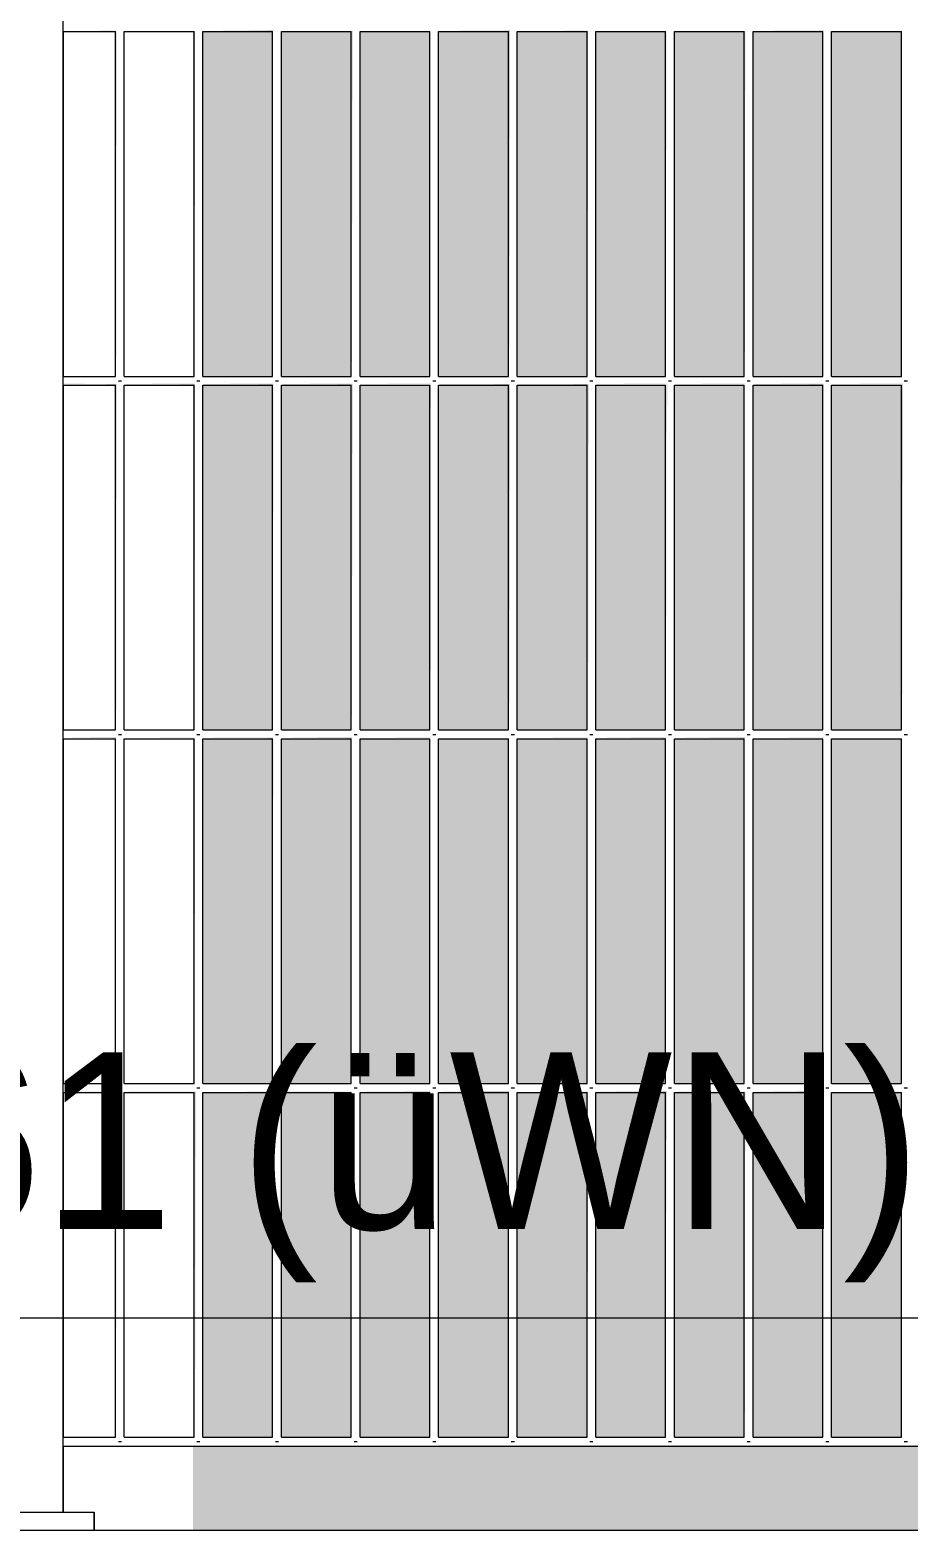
# Model space of a CAD drawing. Header units: metres. Extents: x -14 to 130, y -38 to 4.
# Drawn here: x 106.302 to 106.799, y -31.844 to -30.995 of the extents above; entities that cross this region are included whole.
import ezdxf

# ---------------------------------------------------------------- set-up
doc = ezdxf.new("R2010")
doc.units = ezdxf.units.M
doc.header["$MEASUREMENT"] = 0
for name, color, linetype in [('A-Ost_Ansicht Ost PP_2_140 Geländer transparent', 7, 'Continuous'), ('A-Ost_Ansicht Ost PP_2_717 Außen Ausstattung', 7, 'Continuous'), ('A-Ost_Ansicht Ost PP_2_725 Nachbarbebauung', 7, 'Continuous'), ('A-Ost_Ansicht Ost PP_2_910 Allgemein Bemaßung.x', 7, 'Continuous')]:
    doc.layers.add(name, color=color, linetype=linetype)
doc.styles.add('ERSTELLTER_STIL_5', font='')
doc.styles.get('ERSTELLTER_STIL_5').set_extended_font_data('Eurostile')

msp = doc.modelspace()

# ---------------------------------------------------------------- hatches: boundary and pattern name
at = {"layer": 'A-Ost_Ansicht Ost PP_2_140 Geländer transparent', "linetype": 'Continuous', "lineweight": 0, "true_color": 0x000000}
for points in [[(106.39444, -30.99623), (106.39444, -31.19123), (106.39498, -31.19123), (106.39498, -30.99623)], [(106.39998, -31.19123), (106.43944, -31.19123), (106.43944, -30.99623), (106.39998, -30.99623)], [(106.48391, -30.99623), (106.44444, -30.99623), (106.44444, -31.19123), (106.48391, -31.19123)], [(106.52837, -30.99623), (106.48891, -30.99623), (106.48891, -31.19123), (106.52837, -31.19123)], [(106.57284, -30.99623), (106.53337, -30.99623), (106.53337, -31.19123), (106.57284, -31.19123)], [(106.6173, -30.99623), (106.57784, -30.99623), (106.57784, -31.19123), (106.6173, -31.19123)], [(106.6223, -31.19123), (106.66177, -31.19123), (106.66177, -30.99623), (106.6223, -30.99623)], [(106.66677, -31.19123), (106.70623, -31.19123), (106.70623, -30.99623), (106.66677, -30.99623)], [(106.71123, -30.99623), (106.71123, -31.19123), (106.75069, -31.19123), (106.75069, -30.99623)], [(106.75569, -30.99623), (106.75569, -31.19123), (106.79516, -31.19123), (106.79516, -30.99623)], [(106.39444, -31.19623), (106.39444, -31.39123), (106.39498, -31.39123), (106.39498, -31.19623)], [(106.39998, -31.39123), (106.43944, -31.39123), (106.43944, -31.19623), (106.39998, -31.19623)], [(106.44444, -31.19623), (106.44444, -31.39123), (106.48391, -31.39123), (106.48391, -31.19623)], [(106.48891, -31.19623), (106.48891, -31.39123), (106.52837, -31.39123), (106.52837, -31.19623)], [(106.53337, -31.39123), (106.57284, -31.39123), (106.57284, -31.19623), (106.53337, -31.19623)], [(106.57784, -31.39123), (106.6173, -31.39123), (106.6173, -31.19623), (106.57784, -31.19623)], [(106.66177, -31.19623), (106.6223, -31.19623), (106.6223, -31.39123), (106.66177, -31.39123)], [(106.70623, -31.19623), (106.66677, -31.19623), (106.66677, -31.39123), (106.70623, -31.39123)], [(106.75069, -31.19623), (106.71123, -31.19623), (106.71123, -31.39123), (106.75069, -31.39123)], [(106.79516, -31.19623), (106.75569, -31.19623), (106.75569, -31.39123), (106.79516, -31.39123)], [(106.39444, -31.39623), (106.39444, -31.59123), (106.39498, -31.59123), (106.39498, -31.39623)], [(106.39998, -31.59123), (106.43944, -31.59123), (106.43944, -31.39623), (106.39998, -31.39623)], [(106.44444, -31.59123), (106.48391, -31.59123), (106.48391, -31.39623), (106.44444, -31.39623)], [(106.48891, -31.39623), (106.48891, -31.59123), (106.52837, -31.59123), (106.52837, -31.39623)], [(106.53337, -31.39623), (106.53337, -31.59123), (106.57284, -31.59123), (106.57284, -31.39623)], [(106.6173, -31.39623), (106.57784, -31.39623), (106.57784, -31.59123), (106.6173, -31.59123)], [(106.6223, -31.59123), (106.66177, -31.59123), (106.66177, -31.39623), (106.6223, -31.39623)], [(106.66677, -31.59123), (106.70623, -31.59123), (106.70623, -31.39623), (106.66677, -31.39623)], [(106.71123, -31.39623), (106.71123, -31.59123), (106.75069, -31.59123), (106.75069, -31.39623)], [(106.79516, -31.39623), (106.75569, -31.39623), (106.75569, -31.59123), (106.79516, -31.59123)], [(106.39444, -31.59623), (106.39444, -31.79123), (106.39498, -31.79123), (106.39498, -31.59623)], [(106.39998, -31.59623), (106.39998, -31.79123), (106.43944, -31.79123), (106.43944, -31.59623)], [(106.44444, -31.79123), (106.48391, -31.79123), (106.48391, -31.59623), (106.44444, -31.59623)], [(106.48891, -31.79123), (106.52837, -31.79123), (106.52837, -31.59623), (106.48891, -31.59623)], [(106.53337, -31.59623), (106.53337, -31.79123), (106.57284, -31.79123), (106.57284, -31.59623)], [(106.57784, -31.79123), (106.6173, -31.79123), (106.6173, -31.59623), (106.57784, -31.59623)], [(106.6223, -31.59623), (106.6223, -31.79123), (106.66177, -31.79123), (106.66177, -31.59623)], [(106.70623, -31.59623), (106.66677, -31.59623), (106.66677, -31.79123), (106.70623, -31.79123)], [(106.71123, -31.79123), (106.75069, -31.79123), (106.75069, -31.59623), (106.71123, -31.59623)], [(106.75569, -31.59623), (106.75569, -31.79123), (106.79516, -31.79123), (106.79516, -31.59623)], [(107.18533, -31.79623), (106.39444, -31.79623), (106.39444, -31.84373), (107.16781, -31.84373), (107.16781, -31.83373), (107.18533, -31.83373)]]:
    msp.add_hatch(color=18, dxfattribs=at).paths.add_polyline_path(points)
at = {"layer": 'A-Ost_Ansicht Ost PP_2_717 Außen Ausstattung', "linetype": 'Continuous', "lineweight": 0, "true_color": 0x000000}
for points in [[(106.32105, -30.99534), (106.3511, -30.99564)], [(106.3511, -30.99564), (106.32105, -30.99564), (106.35085, -30.99589)], [(106.32105, -30.99589), (106.35067, -30.99608)], [(106.32105, -30.99608), (106.35055, -30.99619)], [(106.35055, -31.19127), (106.35067, -30.99608)], [(106.35085, -30.99589), (106.35067, -31.19138)], [(106.3511, -30.99564), (106.35085, -31.19156)], [(106.3511, -30.99564), (106.3511, -31.19181), (106.35141, -30.99534)], [(106.35462, -30.99534), (106.39556, -30.99564)], [(106.35493, -30.99564), (106.39531, -30.99589)], [(106.39531, -30.99589), (106.35518, -30.99589), (106.39513, -30.99608)], [(106.39513, -30.99608), (106.35536, -30.99608), (106.39502, -30.99619)], [(106.39502, -31.19127), (106.39513, -30.99608)], [(106.39513, -30.99608), (106.39513, -31.19138), (106.39531, -30.99589)], [(106.39531, -30.99589), (106.39531, -31.19156), (106.39556, -30.99564)], [(106.39587, -30.99534), (106.39556, -31.19181)], [(106.44034, -30.99534), (106.39909, -30.99534), (106.44003, -30.99564)], [(106.44003, -30.99564), (106.39939, -30.99564), (106.43978, -30.99589)], [(106.43978, -30.99589), (106.39964, -30.99589), (106.43959, -30.99608)], [(106.43959, -30.99608), (106.39983, -30.99608), (106.43948, -30.99619)], [(106.43959, -30.99608), (106.43948, -31.19127)], [(106.43959, -31.19138), (106.43978, -30.99589)], [(106.44003, -30.99564), (106.43978, -31.19156)], [(106.44003, -31.19181), (106.44034, -30.99534)], [(106.44355, -30.99534), (106.48449, -30.99564)], [(106.44386, -30.99564), (106.48424, -30.99589)], [(106.44411, -30.99589), (106.48406, -30.99608)], [(106.48406, -30.99608), (106.44429, -30.99608), (106.48395, -30.99619)], [(106.48406, -30.99608), (106.48395, -31.19127)], [(106.48406, -31.19138), (106.48424, -30.99589)], [(106.48424, -30.99589), (106.48424, -31.19156), (106.48449, -30.99564)], [(106.48449, -30.99564), (106.48449, -31.19181), (106.4848, -30.99534)], [(106.48801, -30.99534), (106.52896, -30.99564)], [(106.48832, -30.99564), (106.52871, -30.99589)], [(106.52871, -30.99589), (106.48857, -30.99589), (106.52852, -30.99608)], [(106.48876, -30.99608), (106.52841, -30.99619)], [(106.52852, -30.99608), (106.52841, -31.19127)], [(106.52852, -30.99608), (106.52852, -31.19138), (106.52871, -30.99589)], [(106.52871, -31.19156), (106.52896, -30.99564)], [(106.52926, -30.99534), (106.52896, -31.19181)], [(106.57373, -30.99534), (106.53248, -30.99534), (106.57342, -30.99564)], [(106.53279, -30.99564), (106.57317, -30.99589)], [(106.53304, -30.99589), (106.57299, -30.99608)], [(106.57299, -30.99608), (106.53322, -30.99608), (106.57288, -30.99619)], [(106.57288, -30.99619), (106.57288, -31.19127), (106.57299, -30.99608)], [(106.57299, -30.99608), (106.57299, -31.19138), (106.57317, -30.99589)], [(106.57317, -30.99589), (106.57317, -31.19156), (106.57342, -30.99564)], [(106.57342, -30.99564), (106.57342, -31.19181), (106.57373, -30.99534)], [(106.57694, -30.99534), (106.61789, -30.99564)], [(106.61789, -30.99564), (106.57725, -30.99564), (106.61764, -30.99589)], [(106.5775, -30.99589), (106.61745, -30.99608)], [(106.57769, -30.99608), (106.61734, -30.99619)], [(106.61745, -30.99608), (106.61734, -31.19127)], [(106.61745, -31.19138), (106.61764, -30.99589)], [(106.61764, -30.99589), (106.61764, -31.19156), (106.61789, -30.99564)], [(106.61819, -30.99534), (106.61789, -31.19181)], [(106.62141, -30.99534), (106.66235, -30.99564)], [(106.62172, -30.99564), (106.6621, -30.99589)], [(106.62197, -30.99589), (106.66192, -30.99608)], [(106.66192, -30.99608), (106.62215, -30.99608), (106.6618, -30.99619)], [(106.6618, -30.99619), (106.6618, -31.19127), (106.66192, -30.99608)], [(106.66192, -31.19138), (106.6621, -30.99589)], [(106.6621, -30.99589), (106.6621, -31.19156), (106.66235, -30.99564)], [(106.66235, -31.19181), (106.66266, -30.99534)], [(106.66587, -30.99534), (106.70681, -30.99564)], [(106.66618, -30.99564), (106.70656, -30.99589)], [(106.70656, -30.99589), (106.66643, -30.99589), (106.70638, -30.99608)], [(106.70638, -30.99608), (106.66661, -30.99608), (106.70627, -30.99619)], [(106.70638, -30.99608), (106.70627, -31.19127)], [(106.70638, -31.19138), (106.70656, -30.99589)], [(106.70656, -30.99589), (106.70656, -31.19156), (106.70681, -30.99564)], [(106.70712, -30.99534), (106.70681, -31.19181)], [(106.75159, -30.99534), (106.71034, -30.99534), (106.75128, -30.99564)], [(106.71064, -30.99564), (106.75103, -30.99589)], [(106.71089, -30.99589), (106.75084, -30.99608)], [(106.75084, -30.99608), (106.71108, -30.99608), (106.75073, -30.99619)], [(106.75073, -30.99619), (106.75073, -31.19127), (106.75084, -30.99608)], [(106.75084, -31.19138), (106.75103, -30.99589)], [(106.75103, -31.19156), (106.75128, -30.99564)], [(106.75128, -31.19181), (106.75159, -30.99534)], [(106.7548, -30.99534), (106.79574, -30.99564)], [(106.75511, -30.99564), (106.79549, -30.99589)], [(106.75536, -30.99589), (106.79531, -30.99608)], [(106.75554, -30.99608), (106.7952, -30.99619)], [(106.79531, -30.99608), (106.7952, -31.19127)], [(106.79531, -31.19138), (106.79549, -30.99589)], [(106.79549, -31.19156), (106.79574, -30.99564)], [(106.79605, -30.99534), (106.79574, -31.19181)], [(106.32106, -31.19564), (106.3511, -31.19564), (106.32106, -31.19534)], [(106.3511, -31.19564), (106.3511, -31.39181), (106.35141, -31.19534)], [(106.39587, -31.19534), (106.35462, -31.19534), (106.39556, -31.19564)], [(106.39556, -31.39181), (106.39587, -31.19534)], [(106.44034, -31.19534), (106.39909, -31.19534), (106.44003, -31.19564)], [(106.44034, -31.19534), (106.44003, -31.39181)], [(106.4848, -31.19534), (106.44355, -31.19534), (106.48449, -31.19564)], [(106.48449, -31.19564), (106.48449, -31.39181), (106.4848, -31.19534)], [(106.52926, -31.19534), (106.48801, -31.19534), (106.52896, -31.19564)], [(106.52926, -31.19534), (106.52896, -31.39181)], [(106.53248, -31.19534), (106.57342, -31.19564)], [(106.57342, -31.19564), (106.57342, -31.39181), (106.57373, -31.19534)], [(106.57694, -31.19534), (106.61789, -31.19564)], [(106.61789, -31.19564), (106.61789, -31.39181), (106.61819, -31.19534)], [(106.66266, -31.19534), (106.62141, -31.19534), (106.66235, -31.19564)], [(106.66235, -31.19564), (106.66235, -31.39181), (106.66266, -31.19534)], [(106.70712, -31.19534), (106.66587, -31.19534), (106.70681, -31.19564)], [(106.70712, -31.19534), (106.70681, -31.39181)], [(106.75159, -31.19534), (106.71034, -31.19534), (106.75128, -31.19564)], [(106.75128, -31.39181), (106.75159, -31.19534)], [(106.79605, -31.19534), (106.7548, -31.19534), (106.79574, -31.19564)], [(106.79574, -31.19564), (106.79574, -31.39181), (106.79605, -31.19534)], [(106.32105, -31.19589), (106.35067, -31.19608)], [(106.32105, -31.19608), (106.35055, -31.19619)], [(106.3511, -31.19564), (106.32106, -31.19564), (106.35085, -31.19589)], [(106.35055, -31.39127), (106.35067, -31.19608)], [(106.35067, -31.19608), (106.35067, -31.39138), (106.35085, -31.19589)], [(106.35085, -31.39156), (106.3511, -31.19564)], [(106.39556, -31.19564), (106.35493, -31.19564), (106.39531, -31.19589)], [(106.35518, -31.19589), (106.39513, -31.19608)], [(106.39513, -31.19608), (106.35536, -31.19608), (106.39502, -31.19619)], [(106.39513, -31.19608), (106.39502, -31.39127)], [(106.39531, -31.19589), (106.39513, -31.39138)], [(106.39531, -31.19589), (106.39531, -31.39156), (106.39556, -31.19564)], [(106.44003, -31.19564), (106.39939, -31.19564), (106.43978, -31.19589)], [(106.39964, -31.19589), (106.43959, -31.19608)], [(106.39983, -31.19608), (106.43948, -31.19619)], [(106.43948, -31.19619), (106.43948, -31.39127), (106.43959, -31.19608)], [(106.43959, -31.39138), (106.43978, -31.19589)], [(106.43978, -31.19589), (106.43978, -31.39156), (106.44003, -31.19564)], [(106.48449, -31.19564), (106.44386, -31.19564), (106.48424, -31.19589)], [(106.44411, -31.19589), (106.48406, -31.19608)], [(106.48406, -31.19608), (106.44429, -31.19608), (106.48395, -31.19619)], [(106.48395, -31.19619), (106.48395, -31.39127), (106.48406, -31.19608)], [(106.48406, -31.19608), (106.48406, -31.39138), (106.48424, -31.19589)], [(106.48424, -31.19589), (106.48424, -31.39156), (106.48449, -31.19564)], [(106.48832, -31.19564), (106.52871, -31.19589)], [(106.52871, -31.19589), (106.48857, -31.19589), (106.52852, -31.19608)], [(106.48876, -31.19608), (106.52841, -31.19619)], [(106.52852, -31.19608), (106.52841, -31.39127)], [(106.52871, -31.19589), (106.52852, -31.39138)], [(106.52871, -31.19589), (106.52871, -31.39156), (106.52896, -31.19564)], [(106.57342, -31.19564), (106.53279, -31.19564), (106.57317, -31.19589)], [(106.53304, -31.19589), (106.57299, -31.19608)], [(106.57299, -31.19608), (106.53322, -31.19608), (106.57288, -31.19619)], [(106.57299, -31.19608), (106.57288, -31.39127)], [(106.57299, -31.19608), (106.57299, -31.39138), (106.57317, -31.19589)], [(106.57317, -31.19589), (106.57317, -31.39156), (106.57342, -31.19564)], [(106.61789, -31.19564), (106.57725, -31.19564), (106.61764, -31.19589)], [(106.61764, -31.19589), (106.5775, -31.19589), (106.61745, -31.19608)], [(106.57769, -31.19608), (106.61734, -31.19619)], [(106.61734, -31.19619), (106.61734, -31.39127), (106.61745, -31.19608)], [(106.61764, -31.19589), (106.61745, -31.39138)], [(106.61764, -31.39156), (106.61789, -31.19564)], [(106.62172, -31.19564), (106.6621, -31.19589)], [(106.62197, -31.19589), (106.66192, -31.19608)], [(106.62215, -31.19608), (106.6618, -31.19619)], [(106.66192, -31.19608), (106.6618, -31.39127)], [(106.66192, -31.19608), (106.66192, -31.39138), (106.6621, -31.19589)], [(106.6621, -31.39156), (106.66235, -31.19564)], [(106.66618, -31.19564), (106.70656, -31.19589)], [(106.66643, -31.19589), (106.70638, -31.19608)], [(106.66661, -31.19608), (106.70627, -31.19619)], [(106.70627, -31.19619), (106.70627, -31.39127), (106.70638, -31.19608)], [(106.70638, -31.19608), (106.70638, -31.39138), (106.70656, -31.19589)], [(106.70681, -31.19564), (106.70656, -31.39156)], [(106.75128, -31.19564), (106.71064, -31.19564), (106.75103, -31.19589)], [(106.71089, -31.19589), (106.75084, -31.19608)], [(106.71108, -31.19608), (106.75073, -31.19619)], [(106.75084, -31.19608), (106.75073, -31.39127)], [(106.75084, -31.19608), (106.75084, -31.39138), (106.75103, -31.19589)], [(106.75103, -31.39156), (106.75128, -31.19564)], [(106.75511, -31.19564), (106.79549, -31.19589)], [(106.75536, -31.19589), (106.79531, -31.19608)], [(106.79531, -31.19608), (106.75554, -31.19608), (106.7952, -31.19619)], [(106.7952, -31.19619), (106.7952, -31.39127), (106.79531, -31.19608)], [(106.79549, -31.19589), (106.79531, -31.39138)], [(106.79549, -31.19589), (106.79549, -31.39156), (106.79574, -31.19564)], [(106.35141, -31.39534), (106.32105, -31.39534), (106.3511, -31.39564)], [(106.3511, -31.39564), (106.32105, -31.39564), (106.35085, -31.39589)], [(106.35085, -31.39589), (106.32105, -31.39589), (106.35067, -31.39608)], [(106.35067, -31.39608), (106.32105, -31.39608), (106.35055, -31.39619)], [(106.35055, -31.59127), (106.35067, -31.39608)], [(106.35067, -31.39608), (106.35067, -31.59138), (106.35085, -31.39589)], [(106.3511, -31.39564), (106.35085, -31.59156)], [(106.35141, -31.39534), (106.3511, -31.59181)], [(106.39587, -31.39534), (106.35462, -31.39534), (106.39556, -31.39564)], [(106.35493, -31.39564), (106.39531, -31.39589)], [(106.35518, -31.39589), (106.39513, -31.39608)], [(106.39513, -31.39608), (106.35536, -31.39608), (106.39502, -31.39619)], [(106.39502, -31.39619), (106.39502, -31.59127), (106.39513, -31.39608)], [(106.39531, -31.39589), (106.39513, -31.59138)], [(106.39531, -31.39589), (106.39531, -31.59156), (106.39556, -31.39564)], [(106.39556, -31.59181), (106.39587, -31.39534)], [(106.39909, -31.39534), (106.44003, -31.39564)], [(106.44003, -31.39564), (106.39939, -31.39564), (106.43978, -31.39589)], [(106.43978, -31.39589), (106.39964, -31.39589), (106.43959, -31.39608)], [(106.43959, -31.39608), (106.39983, -31.39608), (106.43948, -31.39619)], [(106.43948, -31.39619), (106.43948, -31.59127), (106.43959, -31.39608)], [(106.43959, -31.39608), (106.43959, -31.59138), (106.43978, -31.39589)], [(106.43978, -31.59156), (106.44003, -31.39564)], [(106.44003, -31.59181), (106.44034, -31.39534)], [(106.4848, -31.39534), (106.44355, -31.39534), (106.48449, -31.39564)], [(106.48449, -31.39564), (106.44386, -31.39564), (106.48424, -31.39589)], [(106.48424, -31.39589), (106.44411, -31.39589), (106.48406, -31.39608)], [(106.48406, -31.39608), (106.44429, -31.39608), (106.48395, -31.39619)], [(106.48395, -31.39619), (106.48395, -31.59127), (106.48406, -31.39608)], [(106.48424, -31.39589), (106.48406, -31.59138)], [(106.48424, -31.59156), (106.48449, -31.39564)], [(106.48449, -31.59181), (106.4848, -31.39534)], [(106.52926, -31.39534), (106.48801, -31.39534), (106.52896, -31.39564)], [(106.48832, -31.39564), (106.52871, -31.39589)], [(106.48857, -31.39589), (106.52852, -31.39608)], [(106.48876, -31.39608), (106.52841, -31.39619)], [(106.52841, -31.59127), (106.52852, -31.39608)], [(106.52871, -31.39589), (106.52852, -31.59138)], [(106.52871, -31.59156), (106.52896, -31.39564)], [(106.52896, -31.59181), (106.52926, -31.39534)], [(106.53248, -31.39534), (106.57342, -31.39564)], [(106.53279, -31.39564), (106.57317, -31.39589)], [(106.57317, -31.39589), (106.53304, -31.39589), (106.57299, -31.39608)], [(106.57299, -31.39608), (106.53322, -31.39608), (106.57288, -31.39619)], [(106.57288, -31.59127), (106.57299, -31.39608)], [(106.57317, -31.39589), (106.57299, -31.59138)], [(106.57317, -31.59156), (106.57342, -31.39564)], [(106.57342, -31.59181), (106.57373, -31.39534)], [(106.61819, -31.39534), (106.57694, -31.39534), (106.61789, -31.39564)], [(106.57725, -31.39564), (106.61764, -31.39589)], [(106.5775, -31.39589), (106.61745, -31.39608)], [(106.61745, -31.39608), (106.57769, -31.39608), (106.61734, -31.39619)], [(106.61734, -31.59127), (106.61745, -31.39608)], [(106.61764, -31.39589), (106.61745, -31.59138)], [(106.61764, -31.59156), (106.61789, -31.39564)], [(106.61789, -31.59181), (106.61819, -31.39534)], [(106.66266, -31.39534), (106.62141, -31.39534), (106.66235, -31.39564)], [(106.66235, -31.39564), (106.62172, -31.39564), (106.6621, -31.39589)], [(106.62197, -31.39589), (106.66192, -31.39608)], [(106.62215, -31.39608), (106.6618, -31.39619)], [(106.6618, -31.59127), (106.66192, -31.39608)], [(106.6621, -31.39589), (106.66192, -31.59138)], [(106.6621, -31.59156), (106.66235, -31.39564)], [(106.66235, -31.59181), (106.66266, -31.39534)], [(106.70712, -31.39534), (106.66587, -31.39534), (106.70681, -31.39564)], [(106.70681, -31.39564), (106.66618, -31.39564), (106.70656, -31.39589)], [(106.70656, -31.39589), (106.66643, -31.39589), (106.70638, -31.39608)], [(106.70638, -31.39608), (106.66661, -31.39608), (106.70627, -31.39619)], [(106.70627, -31.39619), (106.70627, -31.59127), (106.70638, -31.39608)], [(106.70656, -31.39589), (106.70638, -31.59138)], [(106.70656, -31.59156), (106.70681, -31.39564)], [(106.70681, -31.59181), (106.70712, -31.39534)], [(106.75159, -31.39534), (106.71034, -31.39534), (106.75128, -31.39564)], [(106.71064, -31.39564), (106.75103, -31.39589)], [(106.71089, -31.39589), (106.75084, -31.39608)], [(106.71108, -31.39608), (106.75073, -31.39619)], [(106.75073, -31.59127), (106.75084, -31.39608)], [(106.75103, -31.39589), (106.75084, -31.59138)], [(106.75103, -31.59156), (106.75128, -31.39564)], [(106.75128, -31.59181), (106.75159, -31.39534)], [(106.7548, -31.39534), (106.79574, -31.39564)], [(106.75511, -31.39564), (106.79549, -31.39589)], [(106.75536, -31.39589), (106.79531, -31.39608)], [(106.75554, -31.39608), (106.7952, -31.39619)], [(106.7952, -31.59127), (106.79531, -31.39608)], [(106.79549, -31.39589), (106.79531, -31.59138)], [(106.79549, -31.59156), (106.79574, -31.39564)], [(106.79574, -31.59181), (106.79605, -31.39534)], [(106.32105, -31.59534), (106.3511, -31.59564)], [(106.3511, -31.59564), (106.32105, -31.59564), (106.35085, -31.59589)], [(106.32105, -31.59589), (106.35067, -31.59608)], [(106.35067, -31.59608), (106.32105, -31.59608), (106.35055, -31.59619)], [(106.35055, -31.59619), (106.35055, -31.79127), (106.35067, -31.59608)], [(106.35085, -31.59589), (106.35067, -31.79138)], [(106.35085, -31.59589), (106.35085, -31.79156), (106.3511, -31.59564)], [(106.35141, -31.59534), (106.3511, -31.79181)], [(106.35462, -31.59534), (106.39556, -31.59564)], [(106.35493, -31.59564), (106.39531, -31.59589)], [(106.39531, -31.59589), (106.35518, -31.59589), (106.39513, -31.59608)], [(106.39513, -31.59608), (106.35536, -31.59608), (106.39502, -31.59619)], [(106.39502, -31.79127), (106.39513, -31.59608)], [(106.39513, -31.79138), (106.39531, -31.59589)], [(106.39531, -31.59589), (106.39531, -31.79156), (106.39556, -31.59564)], [(106.39556, -31.59564), (106.39556, -31.79181), (106.39587, -31.59534)], [(106.44034, -31.59534), (106.39909, -31.59534), (106.44003, -31.59564)], [(106.39939, -31.59564), (106.43978, -31.59589)], [(106.39964, -31.59589), (106.43959, -31.59608)], [(106.43959, -31.59608), (106.39983, -31.59608), (106.43948, -31.59619)], [(106.43948, -31.79127), (106.43959, -31.59608)], [(106.43959, -31.59608), (106.43959, -31.79138), (106.43978, -31.59589)], [(106.43978, -31.79156), (106.44003, -31.59564)], [(106.44034, -31.59534), (106.44003, -31.79181)], [(106.44355, -31.59534), (106.48449, -31.59564)], [(106.44386, -31.59564), (106.48424, -31.59589)], [(106.48424, -31.59589), (106.44411, -31.59589), (106.48406, -31.59608)], [(106.48406, -31.59608), (106.44429, -31.59608), (106.48395, -31.59619)], [(106.48406, -31.59608), (106.48395, -31.79127)], [(106.48406, -31.59608), (106.48406, -31.79138), (106.48424, -31.59589)], [(106.48424, -31.79156), (106.48449, -31.59564)], [(106.4848, -31.59534), (106.48449, -31.79181)], [(106.52926, -31.59534), (106.48801, -31.59534), (106.52896, -31.59564)], [(106.48832, -31.59564), (106.52871, -31.59589)], [(106.52871, -31.59589), (106.48857, -31.59589), (106.52852, -31.59608)], [(106.48876, -31.59608), (106.52841, -31.59619)], [(106.52841, -31.79127), (106.52852, -31.59608)], [(106.52852, -31.59608), (106.52852, -31.79138), (106.52871, -31.59589)], [(106.52871, -31.79156), (106.52896, -31.59564)], [(106.52926, -31.59534), (106.52896, -31.79181)], [(106.57373, -31.59534), (106.53248, -31.59534), (106.57342, -31.59564)], [(106.57342, -31.59564), (106.53279, -31.59564), (106.57317, -31.59589)], [(106.57317, -31.59589), (106.53304, -31.59589), (106.57299, -31.59608)], [(106.53322, -31.59608), (106.57288, -31.59619)], [(106.57299, -31.59608), (106.57288, -31.79127)], [(106.57299, -31.59608), (106.57299, -31.79138), (106.57317, -31.59589)], [(106.57317, -31.79156), (106.57342, -31.59564)], [(106.57342, -31.79181), (106.57373, -31.59534)], [(106.61819, -31.59534), (106.57694, -31.59534), (106.61789, -31.59564)], [(106.57725, -31.59564), (106.61764, -31.59589)], [(106.5775, -31.59589), (106.61745, -31.59608)], [(106.61745, -31.59608), (106.57769, -31.59608), (106.61734, -31.59619)], [(106.61734, -31.79127), (106.61745, -31.59608)], [(106.61745, -31.59608), (106.61745, -31.79138), (106.61764, -31.59589)], [(106.61764, -31.59589), (106.61764, -31.79156), (106.61789, -31.59564)], [(106.61819, -31.59534), (106.61789, -31.79181)], [(106.66266, -31.59534), (106.62141, -31.59534), (106.66235, -31.59564)], [(106.66235, -31.59564), (106.62172, -31.59564), (106.6621, -31.59589)], [(106.6621, -31.59589), (106.62197, -31.59589), (106.66192, -31.59608)], [(106.66192, -31.59608), (106.62215, -31.59608), (106.6618, -31.59619)], [(106.6618, -31.79127), (106.66192, -31.59608)], [(106.66192, -31.59608), (106.66192, -31.79138), (106.6621, -31.59589)], [(106.6621, -31.59589), (106.6621, -31.79156), (106.66235, -31.59564)], [(106.66235, -31.79181), (106.66266, -31.59534)], [(106.66587, -31.59534), (106.70681, -31.59564)], [(106.66618, -31.59564), (106.70656, -31.59589)], [(106.70656, -31.59589), (106.66643, -31.59589), (106.70638, -31.59608)], [(106.70638, -31.59608), (106.66661, -31.59608), (106.70627, -31.59619)], [(106.70627, -31.79127), (106.70638, -31.59608)], [(106.70638, -31.59608), (106.70638, -31.79138), (106.70656, -31.59589)], [(106.70656, -31.59589), (106.70656, -31.79156), (106.70681, -31.59564)], [(106.70712, -31.59534), (106.70681, -31.79181)], [(106.75159, -31.59534), (106.71034, -31.59534), (106.75128, -31.59564)], [(106.75128, -31.59564), (106.71064, -31.59564), (106.75103, -31.59589)], [(106.75103, -31.59589), (106.71089, -31.59589), (106.75084, -31.59608)], [(106.71108, -31.59608), (106.75073, -31.59619)], [(106.75073, -31.79127), (106.75084, -31.59608)], [(106.75084, -31.59608), (106.75084, -31.79138), (106.75103, -31.59589)], [(106.75103, -31.79156), (106.75128, -31.59564)], [(106.75128, -31.79181), (106.75159, -31.59534)], [(106.79605, -31.59534), (106.7548, -31.59534), (106.79574, -31.59564)], [(106.75511, -31.59564), (106.79549, -31.59589)], [(106.75536, -31.59589), (106.79531, -31.59608)], [(106.75554, -31.59608), (106.7952, -31.59619)], [(106.79531, -31.59608), (106.7952, -31.79127)], [(106.79531, -31.79138), (106.79549, -31.59589)], [(106.79574, -31.59564), (106.79549, -31.79156)], [(106.79574, -31.79181), (106.79605, -31.59534)], [(106.32105, -31.79534), (107.18533, -31.79564)], [(106.32105, -31.79564), (107.18533, -31.79589)], [(107.18533, -31.79589), (106.32105, -31.79589), (107.18533, -31.79608)], [(107.18533, -31.79608), (106.32105, -31.79608), (107.18533, -31.79619)]]:
    msp.add_hatch(color=18, dxfattribs=at).paths.add_polyline_path(points)

# ---------------------------------------------------------------- linework, layer by layer
at = {"layer": 'A-Ost_Ansicht Ost PP_2_717 Außen Ausstattung', "color": 7, "linetype": 'Continuous', "lineweight": 13, "ltscale": 1000}
for p, q in [((106.32104, -31.83373), (106.32104, -30.39373)), ((106.32104, -30.99623), (106.35052, -30.99623)), ((106.32106, -31.19123), (106.32106, -30.99623)), ((106.35052, -31.19124), (106.35052, -30.99623)), ((106.35552, -30.99623), (106.39498, -30.99623)), ((106.35552, -31.19124), (106.35552, -30.99623)), ((106.39498, -31.19124), (106.39498, -30.99623)), ((106.39998, -30.99623), (106.43944, -30.99623)), ((106.39998, -31.19124), (106.39998, -30.99623)), ((106.43944, -31.19124), (106.43944, -30.99623)), ((106.44444, -30.99623), (106.48391, -30.99623)), ((106.44444, -31.19124), (106.44444, -30.99623)), ((106.48391, -31.19124), (106.48391, -30.99623)), ((106.48891, -30.99623), (106.52837, -30.99623)), ((106.48891, -31.19124), (106.48891, -30.99623)), ((106.52837, -31.19124), (106.52837, -30.99623)), ((106.53337, -30.99623), (106.57284, -30.99623)), ((106.53337, -31.19124), (106.53337, -30.99623)), ((106.57284, -31.19124), (106.57284, -30.99623)), ((106.57784, -30.99623), (106.6173, -30.99623)), ((106.57784, -31.19124), (106.57784, -30.99623)), ((106.6173, -31.19124), (106.6173, -30.99623)), ((106.6223, -30.99623), (106.66177, -30.99623)), ((106.6223, -31.19124), (106.6223, -30.99623)), ((106.66177, -31.19124), (106.66177, -30.99623)), ((106.66677, -30.99623), (106.70623, -30.99623)), ((106.66677, -31.19124), (106.66677, -30.99623)), ((106.70623, -31.19124), (106.70623, -30.99623)), ((106.71123, -30.99623), (106.75069, -30.99623)), ((106.71123, -31.19124), (106.71123, -30.99623)), ((106.75069, -31.19124), (106.75069, -30.99623)), ((106.75569, -30.99623), (106.79516, -30.99623)), ((106.75569, -31.19124), (106.75569, -30.99623)), ((106.79516, -31.19124), (106.79516, -30.99623)), ((106.32104, -31.19123), (106.35052, -31.19123)), ((106.35216, -31.19373), (106.35258, -31.19373)), ((106.35258, -31.19373), (106.35301, -31.19373)), ((106.35301, -31.19373), (106.35345, -31.19373)), ((106.35345, -31.19373), (106.35387, -31.19373)), ((106.35552, -31.19123), (106.39498, -31.19123)), ((106.39662, -31.19373), (106.39704, -31.19373)), ((106.39704, -31.19373), (106.39748, -31.19373)), ((106.39748, -31.19373), (106.39791, -31.19373)), ((106.39791, -31.19373), (106.39833, -31.19373)), ((106.39998, -31.19123), (106.43944, -31.19123)), ((106.44109, -31.19373), (106.44151, -31.19373)), ((106.44151, -31.19373), (106.44194, -31.19373)), ((106.44194, -31.19373), (106.44238, -31.19373)), ((106.44238, -31.19373), (106.4428, -31.19373)), ((106.44444, -31.19123), (106.48391, -31.19123)), ((106.48555, -31.19373), (106.48597, -31.19373)), ((106.48597, -31.19373), (106.48641, -31.19373)), ((106.48641, -31.19373), (106.48684, -31.19373)), ((106.48684, -31.19373), (106.48726, -31.19373)), ((106.48891, -31.19123), (106.52837, -31.19123)), ((106.53002, -31.19373), (106.53044, -31.19373)), ((106.53044, -31.19373), (106.53087, -31.19373)), ((106.53087, -31.19373), (106.53131, -31.19373)), ((106.53131, -31.19373), (106.53173, -31.19373)), ((106.53337, -31.19123), (106.57284, -31.19123)), ((106.57448, -31.19373), (106.5749, -31.19373)), ((106.5749, -31.19373), (106.57534, -31.19373)), ((106.57534, -31.19373), (106.57577, -31.19373)), ((106.57577, -31.19373), (106.57619, -31.19373)), ((106.57784, -31.19123), (106.6173, -31.19123)), ((106.61894, -31.19373), (106.61937, -31.19373)), ((106.61937, -31.19373), (106.6198, -31.19373)), ((106.6198, -31.19373), (106.62023, -31.19373)), ((106.62023, -31.19373), (106.62065, -31.19373)), ((106.6223, -31.19123), (106.66177, -31.19123)), ((106.66341, -31.19373), (106.66383, -31.19373)), ((106.66383, -31.19373), (106.66426, -31.19373)), ((106.66426, -31.19373), (106.6647, -31.19373)), ((106.6647, -31.19373), (106.66512, -31.19373)), ((106.66677, -31.19123), (106.70623, -31.19123)), ((106.70787, -31.19373), (106.70829, -31.19373)), ((106.70829, -31.19373), (106.70873, -31.19373)), ((106.70873, -31.19373), (106.70916, -31.19373)), ((106.70916, -31.19373), (106.70958, -31.19373)), ((106.71123, -31.19123), (106.7507, -31.19123)), ((106.75234, -31.19373), (106.75276, -31.19373)), ((106.75276, -31.19373), (106.75319, -31.19373)), ((106.75319, -31.19373), (106.75363, -31.19373)), ((106.75363, -31.19373), (106.75405, -31.19373)), ((106.75569, -31.19123), (106.79516, -31.19123)), ((106.7968, -31.19373), (106.79722, -31.19373)), ((106.79722, -31.19373), (106.79766, -31.19373)), ((106.79766, -31.19373), (106.79809, -31.19373)), ((106.79809, -31.19373), (106.79851, -31.19373)), ((106.32104, -31.19623), (106.35052, -31.19623)), ((106.32106, -31.39123), (106.32106, -31.19623)), ((106.35052, -31.39124), (106.35052, -31.19623)), ((106.35552, -31.19623), (106.39498, -31.19623)), ((106.35552, -31.39124), (106.35552, -31.19623)), ((106.39498, -31.39124), (106.39498, -31.19623)), ((106.39998, -31.19623), (106.43944, -31.19623)), ((106.39998, -31.39124), (106.39998, -31.19623)), ((106.43944, -31.39124), (106.43944, -31.19623)), ((106.44444, -31.19623), (106.48391, -31.19623)), ((106.44444, -31.39124), (106.44444, -31.19623)), ((106.48391, -31.39124), (106.48391, -31.19623)), ((106.48891, -31.19623), (106.52837, -31.19623)), ((106.48891, -31.39124), (106.48891, -31.19623)), ((106.52837, -31.39124), (106.52837, -31.19623)), ((106.53337, -31.19623), (106.57284, -31.19623)), ((106.53337, -31.39124), (106.53337, -31.19623)), ((106.57284, -31.39124), (106.57284, -31.19623)), ((106.57784, -31.19623), (106.6173, -31.19623)), ((106.57784, -31.39124), (106.57784, -31.19623)), ((106.6173, -31.39124), (106.6173, -31.19623)), ((106.6223, -31.19623), (106.66177, -31.19623)), ((106.6223, -31.39124), (106.6223, -31.19623)), ((106.66177, -31.39124), (106.66177, -31.19623)), ((106.66677, -31.19623), (106.70623, -31.19623)), ((106.66677, -31.39124), (106.66677, -31.19623)), ((106.70623, -31.39124), (106.70623, -31.19623)), ((106.71123, -31.19623), (106.75069, -31.19623)), ((106.71123, -31.39124), (106.71123, -31.19623)), ((106.75069, -31.39124), (106.75069, -31.19623)), ((106.75569, -31.19623), (106.79516, -31.19623)), ((106.75569, -31.39124), (106.75569, -31.19623)), ((106.79516, -31.39124), (106.79516, -31.19623)), ((106.32104, -31.39123), (106.35052, -31.39123)), ((106.32104, -31.39623), (106.35052, -31.39623)), ((106.32106, -31.59123), (106.32106, -31.39623)), ((106.35052, -31.59124), (106.35052, -31.39623)), ((106.35216, -31.39373), (106.35258, -31.39373)), ((106.35258, -31.39373), (106.35301, -31.39373)), ((106.35301, -31.39373), (106.35345, -31.39373)), ((106.35345, -31.39373), (106.35387, -31.39373)), ((106.35552, -31.39123), (106.39498, -31.39123)), ((106.35552, -31.39623), (106.39498, -31.39623)), ((106.35552, -31.59124), (106.35552, -31.39623)), ((106.39498, -31.59124), (106.39498, -31.39623)), ((106.39662, -31.39373), (106.39704, -31.39373)), ((106.39704, -31.39373), (106.39748, -31.39373)), ((106.39748, -31.39373), (106.39791, -31.39373)), ((106.39791, -31.39373), (106.39833, -31.39373)), ((106.39998, -31.39123), (106.43944, -31.39123)), ((106.39998, -31.39623), (106.43944, -31.39623)), ((106.39998, -31.59124), (106.39998, -31.39623)), ((106.43944, -31.59124), (106.43944, -31.39623)), ((106.44109, -31.39373), (106.44151, -31.39373)), ((106.44151, -31.39373), (106.44194, -31.39373)), ((106.44194, -31.39373), (106.44238, -31.39373)), ((106.44238, -31.39373), (106.4428, -31.39373)), ((106.44444, -31.39123), (106.48391, -31.39123)), ((106.44444, -31.39623), (106.48391, -31.39623)), ((106.44444, -31.59124), (106.44444, -31.39623)), ((106.48391, -31.59124), (106.48391, -31.39623)), ((106.48555, -31.39373), (106.48597, -31.39373)), ((106.48597, -31.39373), (106.48641, -31.39373)), ((106.48641, -31.39373), (106.48684, -31.39373)), ((106.48684, -31.39373), (106.48726, -31.39373)), ((106.48891, -31.39123), (106.52837, -31.39123)), ((106.48891, -31.39623), (106.52837, -31.39623)), ((106.48891, -31.59124), (106.48891, -31.39623)), ((106.52837, -31.59124), (106.52837, -31.39623)), ((106.53002, -31.39373), (106.53044, -31.39373)), ((106.53044, -31.39373), (106.53087, -31.39373)), ((106.53087, -31.39373), (106.53131, -31.39373)), ((106.53131, -31.39373), (106.53173, -31.39373)), ((106.53337, -31.39123), (106.57284, -31.39123)), ((106.53337, -31.39623), (106.57284, -31.39623)), ((106.53337, -31.59124), (106.53337, -31.39623)), ((106.57284, -31.59124), (106.57284, -31.39623)), ((106.57448, -31.39373), (106.5749, -31.39373)), ((106.5749, -31.39373), (106.57534, -31.39373)), ((106.57534, -31.39373), (106.57577, -31.39373)), ((106.57577, -31.39373), (106.57619, -31.39373)), ((106.57784, -31.39123), (106.6173, -31.39123)), ((106.57784, -31.39623), (106.6173, -31.39623)), ((106.57784, -31.59124), (106.57784, -31.39623)), ((106.6173, -31.59124), (106.6173, -31.39623)), ((106.61894, -31.39373), (106.61937, -31.39373)), ((106.61937, -31.39373), (106.6198, -31.39373)), ((106.6198, -31.39373), (106.62023, -31.39373)), ((106.62023, -31.39373), (106.62065, -31.39373)), ((106.6223, -31.39123), (106.66177, -31.39123)), ((106.6223, -31.39623), (106.66177, -31.39623)), ((106.6223, -31.59124), (106.6223, -31.39623)), ((106.66177, -31.59124), (106.66177, -31.39623)), ((106.66341, -31.39373), (106.66383, -31.39373)), ((106.66383, -31.39373), (106.66426, -31.39373)), ((106.66426, -31.39373), (106.6647, -31.39373)), ((106.6647, -31.39373), (106.66512, -31.39373)), ((106.66677, -31.39123), (106.70623, -31.39123)), ((106.66677, -31.39623), (106.70623, -31.39623)), ((106.66677, -31.59124), (106.66677, -31.39623)), ((106.70623, -31.59124), (106.70623, -31.39623)), ((106.70787, -31.39373), (106.70829, -31.39373)), ((106.70829, -31.39373), (106.70873, -31.39373)), ((106.70873, -31.39373), (106.70916, -31.39373)), ((106.70916, -31.39373), (106.70958, -31.39373)), ((106.71123, -31.39123), (106.7507, -31.39123)), ((106.71123, -31.39623), (106.75069, -31.39623)), ((106.71123, -31.59124), (106.71123, -31.39623)), ((106.75069, -31.59124), (106.75069, -31.39623)), ((106.75234, -31.39373), (106.75276, -31.39373)), ((106.75276, -31.39373), (106.75319, -31.39373)), ((106.75319, -31.39373), (106.75363, -31.39373)), ((106.75363, -31.39373), (106.75405, -31.39373)), ((106.75569, -31.39123), (106.79516, -31.39123)), ((106.75569, -31.39623), (106.79516, -31.39623)), ((106.75569, -31.59124), (106.75569, -31.39623)), ((106.79516, -31.59124), (106.79516, -31.39623)), ((106.7968, -31.39373), (106.79722, -31.39373)), ((106.79722, -31.39373), (106.79766, -31.39373)), ((106.79766, -31.39373), (106.79809, -31.39373)), ((106.79809, -31.39373), (106.79851, -31.39373)), ((106.32104, -31.59123), (106.35052, -31.59123)), ((106.35216, -31.59373), (106.35258, -31.59373)), ((106.35258, -31.59373), (106.35301, -31.59373)), ((106.35301, -31.59373), (106.35345, -31.59373)), ((106.35345, -31.59373), (106.35387, -31.59373)), ((106.35552, -31.59123), (106.39498, -31.59123)), ((106.39662, -31.59373), (106.39704, -31.59373)), ((106.39704, -31.59373), (106.39748, -31.59373)), ((106.39748, -31.59373), (106.39791, -31.59373)), ((106.39791, -31.59373), (106.39833, -31.59373)), ((106.39998, -31.59123), (106.43944, -31.59123)), ((106.44109, -31.59373), (106.44151, -31.59373)), ((106.44151, -31.59373), (106.44194, -31.59373)), ((106.44194, -31.59373), (106.44238, -31.59373)), ((106.44238, -31.59373), (106.4428, -31.59373)), ((106.44444, -31.59123), (106.48391, -31.59123)), ((106.48555, -31.59373), (106.48597, -31.59373)), ((106.48597, -31.59373), (106.48641, -31.59373)), ((106.48641, -31.59373), (106.48684, -31.59373)), ((106.48684, -31.59373), (106.48726, -31.59373)), ((106.48891, -31.59123), (106.52837, -31.59123)), ((106.53002, -31.59373), (106.53044, -31.59373)), ((106.53044, -31.59373), (106.53087, -31.59373)), ((106.53087, -31.59373), (106.53131, -31.59373)), ((106.53131, -31.59373), (106.53173, -31.59373)), ((106.53337, -31.59123), (106.57284, -31.59123)), ((106.57448, -31.59373), (106.5749, -31.59373)), ((106.5749, -31.59373), (106.57534, -31.59373)), ((106.57534, -31.59373), (106.57577, -31.59373)), ((106.57577, -31.59373), (106.57619, -31.59373)), ((106.57784, -31.59123), (106.6173, -31.59123)), ((106.61894, -31.59373), (106.61937, -31.59373)), ((106.61937, -31.59373), (106.6198, -31.59373)), ((106.6198, -31.59373), (106.62023, -31.59373)), ((106.62023, -31.59373), (106.62065, -31.59373)), ((106.6223, -31.59123), (106.66177, -31.59123)), ((106.66341, -31.59373), (106.66383, -31.59373)), ((106.66383, -31.59373), (106.66426, -31.59373)), ((106.66426, -31.59373), (106.6647, -31.59373)), ((106.6647, -31.59373), (106.66512, -31.59373)), ((106.66677, -31.59123), (106.70623, -31.59123)), ((106.70787, -31.59373), (106.70829, -31.59373)), ((106.70829, -31.59373), (106.70873, -31.59373)), ((106.70873, -31.59373), (106.70916, -31.59373)), ((106.70916, -31.59373), (106.70958, -31.59373)), ((106.71123, -31.59123), (106.7507, -31.59123)), ((106.75234, -31.59373), (106.75276, -31.59373)), ((106.75276, -31.59373), (106.75319, -31.59373)), ((106.75319, -31.59373), (106.75363, -31.59373)), ((106.75363, -31.59373), (106.75405, -31.59373)), ((106.75569, -31.59123), (106.79516, -31.59123)), ((106.7968, -31.59373), (106.79722, -31.59373)), ((106.79722, -31.59373), (106.79766, -31.59373)), ((106.79766, -31.59373), (106.79809, -31.59373)), ((106.79809, -31.59373), (106.79851, -31.59373)), ((106.32104, -31.59623), (106.35052, -31.59623)), ((106.32106, -31.79123), (106.32106, -31.59623)), ((106.35052, -31.79123), (106.35052, -31.59623)), ((106.35552, -31.59623), (106.39498, -31.59623)), ((106.35552, -31.79123), (106.35552, -31.59623)), ((106.39498, -31.79124), (106.39498, -31.59623)), ((106.39998, -31.59623), (106.43944, -31.59623)), ((106.39998, -31.79124), (106.39998, -31.59623)), ((106.43944, -31.79124), (106.43944, -31.59623)), ((106.44444, -31.59623), (106.48391, -31.59623)), ((106.44444, -31.79124), (106.44444, -31.59623)), ((106.48391, -31.79124), (106.48391, -31.59623)), ((106.48891, -31.59623), (106.52837, -31.59623)), ((106.48891, -31.79124), (106.48891, -31.59623)), ((106.52837, -31.79124), (106.52837, -31.59623)), ((106.53337, -31.59623), (106.57284, -31.59623)), ((106.53337, -31.79124), (106.53337, -31.59623)), ((106.57284, -31.79124), (106.57284, -31.59623)), ((106.57784, -31.59623), (106.6173, -31.59623)), ((106.57784, -31.79124), (106.57784, -31.59623)), ((106.6173, -31.79124), (106.6173, -31.59623)), ((106.6223, -31.59623), (106.66177, -31.59623)), ((106.6223, -31.79124), (106.6223, -31.59623)), ((106.66177, -31.79124), (106.66177, -31.59623)), ((106.66677, -31.59623), (106.70623, -31.59623)), ((106.66677, -31.79124), (106.66677, -31.59623)), ((106.70623, -31.79124), (106.70623, -31.59623)), ((106.71123, -31.59623), (106.75069, -31.59623)), ((106.71123, -31.79124), (106.71123, -31.59623)), ((106.75069, -31.79124), (106.75069, -31.59623)), ((106.75569, -31.59623), (106.79516, -31.59623)), ((106.75569, -31.79124), (106.75569, -31.59623)), ((106.79516, -31.79124), (106.79516, -31.59623)), ((106.32104, -31.79123), (106.35052, -31.79123)), ((106.32104, -31.79623), (107.18533, -31.79623)), ((106.32106, -31.83373), (106.32106, -31.79623)), ((106.35216, -31.79373), (106.35258, -31.79373)), ((106.35258, -31.79373), (106.35301, -31.79373)), ((106.35301, -31.79373), (106.35345, -31.79373)), ((106.35345, -31.79373), (106.35387, -31.79373)), ((106.35552, -31.79123), (106.39498, -31.79123)), ((106.39662, -31.79373), (106.39704, -31.79373)), ((106.39704, -31.79373), (106.39748, -31.79373)), ((106.39748, -31.79373), (106.39791, -31.79373)), ((106.39791, -31.79373), (106.39833, -31.79373)), ((106.39998, -31.79123), (106.43944, -31.79123)), ((106.44109, -31.79373), (106.44151, -31.79373)), ((106.44151, -31.79373), (106.44194, -31.79373)), ((106.44194, -31.79373), (106.44238, -31.79373)), ((106.44238, -31.79373), (106.4428, -31.79373)), ((106.44444, -31.79123), (106.48391, -31.79123)), ((106.48555, -31.79373), (106.48597, -31.79373)), ((106.48597, -31.79373), (106.48641, -31.79373)), ((106.48641, -31.79373), (106.48684, -31.79373)), ((106.48684, -31.79373), (106.48726, -31.79373)), ((106.48891, -31.79123), (106.52837, -31.79123)), ((106.53002, -31.79373), (106.53044, -31.79373)), ((106.53044, -31.79373), (106.53087, -31.79373)), ((106.53087, -31.79373), (106.53131, -31.79373)), ((106.53131, -31.79373), (106.53173, -31.79373)), ((106.53337, -31.79123), (106.57284, -31.79123)), ((106.57448, -31.79373), (106.5749, -31.79373)), ((106.5749, -31.79373), (106.57534, -31.79373)), ((106.57534, -31.79373), (106.57577, -31.79373)), ((106.57577, -31.79373), (106.57619, -31.79373)), ((106.57784, -31.79123), (106.6173, -31.79123)), ((106.61894, -31.79373), (106.61937, -31.79373)), ((106.61937, -31.79373), (106.6198, -31.79373)), ((106.6198, -31.79373), (106.62023, -31.79373)), ((106.62023, -31.79373), (106.62065, -31.79373)), ((106.6223, -31.79123), (106.66177, -31.79123)), ((106.66341, -31.79373), (106.66383, -31.79373)), ((106.66383, -31.79373), (106.66426, -31.79373)), ((106.66426, -31.79373), (106.6647, -31.79373)), ((106.6647, -31.79373), (106.66512, -31.79373)), ((106.66677, -31.79123), (106.70623, -31.79123)), ((106.70787, -31.79373), (106.70829, -31.79373)), ((106.70829, -31.79373), (106.70873, -31.79373)), ((106.70873, -31.79373), (106.70916, -31.79373)), ((106.70916, -31.79373), (106.70958, -31.79373)), ((106.71123, -31.79123), (106.7507, -31.79123)), ((106.75234, -31.79373), (106.75276, -31.79373)), ((106.75276, -31.79373), (106.75319, -31.79373)), ((106.75319, -31.79373), (106.75363, -31.79373)), ((106.75363, -31.79373), (106.75405, -31.79373)), ((106.75569, -31.79123), (106.79516, -31.79123)), ((106.7968, -31.79373), (106.79722, -31.79373)), ((106.79722, -31.79373), (106.79766, -31.79373)), ((106.79766, -31.79373), (106.79809, -31.79373)), ((106.79809, -31.79373), (106.79851, -31.79373)), ((106.27853, -31.83373), (106.33852, -31.83373)), ((106.33852, -31.84373), (106.33852, -31.83373)), ((106.33858, -31.84373), (106.33858, -31.83373))]:
    msp.add_line(p, q, dxfattribs=at)
at = {"layer": 'A-Ost_Ansicht Ost PP_2_725 Nachbarbebauung', "color": 8, "linetype": 'Continuous', "lineweight": 13, "ltscale": 1000}
msp.add_line((105.94286, -31.84373), (107.49202, -31.84373), dxfattribs=at)
at = {"layer": 'A-Ost_Ansicht Ost PP_2_910 Allgemein Bemaßung.x', "color": 7, "linetype": 'Continuous', "lineweight": 13, "ltscale": 1000}
msp.add_line((105.40617, -31.72373), (106.95395, -31.72373), dxfattribs=at)

# ---------------------------------------------------------------- texts
at = {"layer": 'A-Ost_Ansicht Ost PP_2_910 Allgemein Bemaßung.x', "color": 7, "linetype": 'Continuous', "lineweight": 13, "insert": (105.50617, -31.70373), "char_height": 0.1, "width": 1.44778, "attachment_point": 7, "style": 'ERSTELLTER_STIL_5'}
msp.add_mtext('\\A1;{\\pql;\\fEurostile|b0|i0|c0|p0;\\W1.000000;gemittelt 13,61 (üWN)}', dxfattribs=at)

doc.saveas('drawing.dxf')
